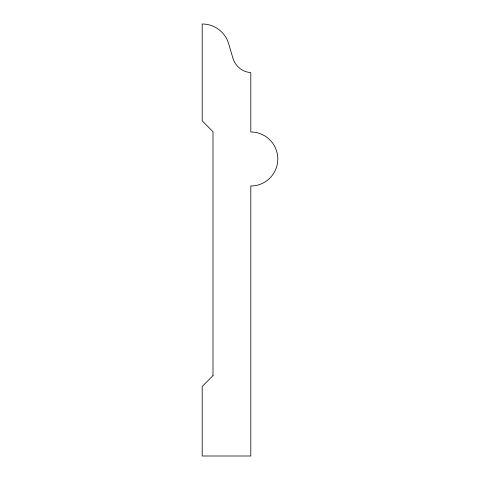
<?xml version="1.0" encoding="UTF-8"?>
<svg xmlns="http://www.w3.org/2000/svg" width="480" height="480" viewBox="0 0 480 480"><rect width="100%" height="100%" fill="white"/><g stroke="black" fill="none" stroke-linecap="round" stroke-linejoin="round"><path stroke-width="0.72" d="M213 375.636L202.2 386.436L202.2 456L250.8 456L250.8 186A27 27 0 0 0 277.8 159A27 27 0 0 0 250.8 132L250.8 72.6A20.082 20.082 0 0 1 232.938 58.248L228.654 43.71A27.486 27.486 0 0 0 202.2 24L202.2 120.906L213 131.706L213 375.636"/></g></svg>
